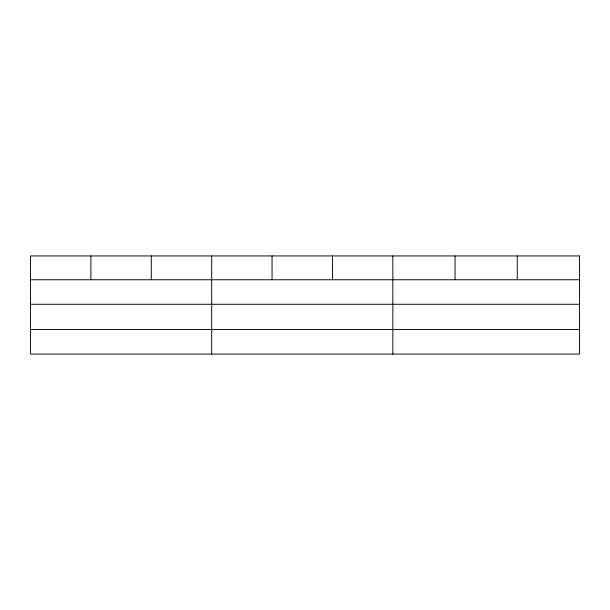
<?xml version="1.0" encoding="UTF-8"?>
<svg xmlns="http://www.w3.org/2000/svg" width="610" height="610" viewBox="0 0 610 610"><rect width="100%" height="100%" fill="white"/><g stroke="black" fill="none" stroke-linecap="round" stroke-linejoin="round"><path stroke-width="0.91" d="M30.5 279.754L579.5 279.754M30.5 304.276L579.5 304.276M30.5 329.537L579.5 329.537M517.28 255.941L517.28 279.754M455.06 255.941L455.06 279.754M392.84 255.941L392.84 354.059M332.45 255.941L332.45 279.754M272.06 255.941L272.06 279.754M211.67 255.941L211.67 354.059M151.28 255.941L151.28 279.754M90.89 255.941L90.89 279.754M579.5 255.941L30.5 255.941L30.5 354.059L579.5 354.059L579.5 255.941"/></g></svg>
